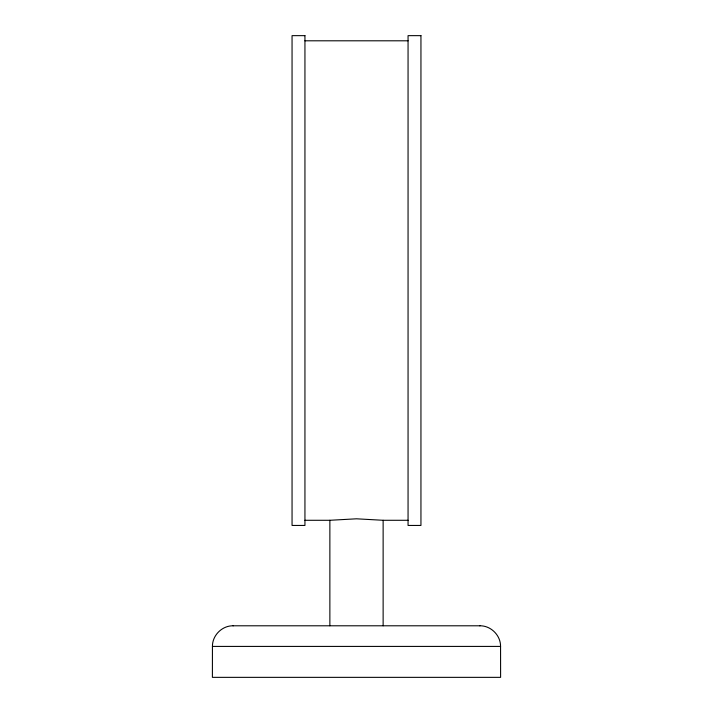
<?xml version="1.0" encoding="UTF-8"?>
<svg xmlns="http://www.w3.org/2000/svg" width="713" height="713" viewBox="0 0 713 713"><rect width="100%" height="100%" fill="white"/><g stroke="black" fill="none" stroke-linecap="round" stroke-linejoin="round"><path stroke-width="1.07" d="M233.24 625.791C222.153 625.533 212.296 635.336 212.438 646.415L212.394 677.35L500.606 677.35L500.562 646.415C500.704 635.336 490.847 625.533 479.76 625.791M304.941 520.285L329.869 520.285L356.5 518.806L383.131 520.285L408.059 520.285M304.941 40.801L408.059 40.801M233.026 625.791L479.974 625.791M212.412 646.415L500.588 646.415M383.131 520.285L383.131 625.791M329.869 520.285L329.869 625.791M304.941 35.65L292.054 35.65L292.054 525.445L304.941 525.445L304.941 35.65M420.946 35.65L408.059 35.65L408.059 525.445L420.946 525.445L420.946 35.65"/></g></svg>
